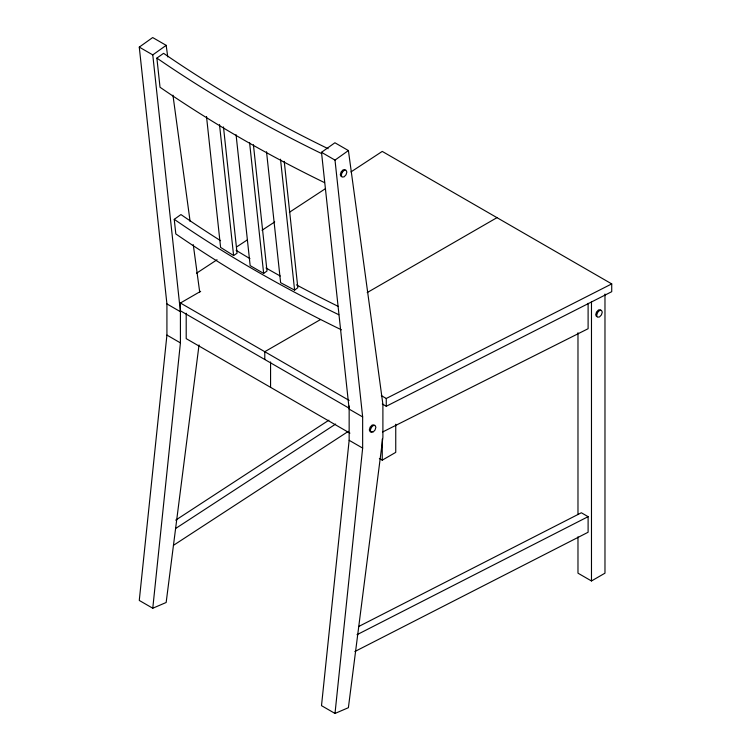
<?xml version="1.0" encoding="UTF-8"?>
<svg xmlns="http://www.w3.org/2000/svg" width="751" height="751" viewBox="0 0 751 751"><rect width="100%" height="100%" fill="white"/><g stroke="black" fill="none" stroke-linecap="round" stroke-linejoin="round"><path stroke-width="1.13" d="M167.755 56.935L166.178 45.342L152.678 37.55L139.273 47.106L166.919 303.92L166.919 335.087L139.273 600.443L152.772 608.235L166.159 602.49L199.034 344.953M152.772 608.235L180.418 342.888L180.418 311.712L152.772 54.898L139.273 47.106M349.149 440.302L321.503 705.658L335.002 713.45L348.389 707.695L382.897 437.401L382.897 404.32L348.408 150.557L334.908 142.765L321.503 152.312L349.149 409.126L349.149 440.302L362.649 448.094L335.002 713.45M266.53 151.758L280.621 282.686L294.599 290.13L297.828 287.671L284.235 161.371M152.772 54.898L166.178 45.342M324.582 182.643A1493.805 956.84 -6.1 0 1 160.019 87.247L156.884 58.099L163.587 53.321A1493.805 956.84 -6.1 0 0 328.149 148.717M341.414 329.82A1493.805 956.84 -6.1 0 1 175.809 233.918L174.241 219.339L180.944 214.561A1493.805 956.84 -6.1 0 0 220.578 240.686M362.649 448.094L362.649 416.918L335.002 160.104L348.408 150.557M236.067 134.692L250.158 265.619L263.657 273.411L267.009 271.027L253.416 144.727M206.506 116.471L220.597 247.398L233.599 255.537L237.072 253.228L223.479 126.928M196.499 273.242L217.03 259.771M236.584 246.948L247.332 239.898M261.996 230.275L274.706 221.939M289.37 212.326L325.549 188.595M350.961 171.932L382.25 151.411L611.727 283.897L611.727 291.688L386.267 406.272L382.297 403.982M175.706 520.143L328.91 420.166M175.574 528.526L335.659 424.062M173.434 545.357L348.398 431.318M349.149 405.991L349.149 408.215L180.418 310.801L180.418 303.01L200.667 291.313M320.555 319.522L264.784 351.712L264.784 359.513M367.192 292.59L496.993 217.649M379.358 458.495L382.25 460.166L395.749 452.365L395.749 424.221M577.979 536.815L577.979 573.173L591.478 580.964L604.977 573.173L604.977 294.035M358.584 626.559L581.358 512.764L588.108 516.669L588.108 532.252L354.857 651.53M357.007 634.708L588.108 516.669M381.311 395.608L386.267 398.481L611.727 283.897M382.663 431.966L588.108 328.713L588.108 303.31M345.066 169.651L343.085 169.848L341.114 171.932L340.297 174.683L341.114 176.494M600.462 309.759L598.491 309.956L596.519 312.04L595.703 314.791L596.519 316.603M374.092 424.869L372.12 425.066L370.14 427.15L369.323 429.901L370.14 431.712L372.12 431.515M321.503 152.312L335.002 160.104M180.418 303.01L349.149 400.424M166.919 303.92L180.418 311.712M349.149 409.126L362.649 416.918M349.919 433.149L186.201 338.635L186.201 313.233M166.919 335.087L180.418 342.888M172.946 95.17L190.116 221.47M193.26 244.648L199.719 292.158M280.508 159.193L294.599 290.13M249.567 142.483L263.657 273.411M219.499 124.61L233.599 255.537M591.478 301.827L591.478 580.964M577.979 332.74L577.979 514.529M386.267 398.481L386.267 406.272M382.25 439.053L382.25 460.166M270.567 361.944L270.567 387.347M321.447 153.495A1493.805 956.84 -6.1 0 1 156.884 58.099M338.232 306.399A1493.805 956.84 -6.1 0 1 296.467 284.882M280.207 276.002A1493.805 956.84 -6.1 0 1 265.985 267.976M249.961 258.644A1493.805 956.84 -6.1 0 1 236.143 250.336M338.804 314.735A1493.805 956.84 -6.1 0 1 174.241 219.339M342.09 172.495L341.273 175.255L342.09 177.058L344.071 176.861L346.042 174.776L346.859 172.026L346.042 170.224L344.071 170.411L342.09 172.495M371.125 427.713L370.299 430.464L371.125 432.276L373.097 432.078L375.068 429.994L375.885 427.244L375.068 425.432L373.097 425.629L371.125 427.713M597.496 312.604L596.679 315.354L597.496 317.166L599.467 316.969L601.438 314.885L602.264 312.134L601.438 310.323L599.467 310.52L597.496 312.604"/></g></svg>
